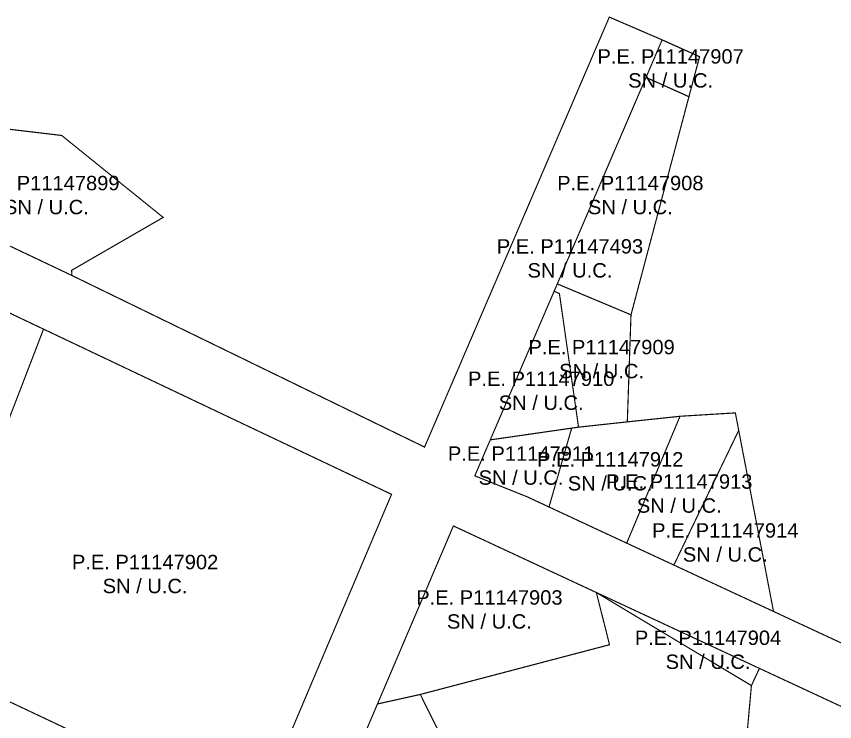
# Model space of a CAD drawing. Header units: metres. Extents: x 561401 to 594056, y 8460144 to 8508504.
# Drawn here: x 587754.4 to 587896.6, y 8498740.7 to 8498863.2 of the extents above; entities that cross this region are included whole.
import ezdxf

# ---------------------------------------------------------------- set-up
doc = ezdxf.new("R2010")
doc.units = ezdxf.units.M
for name, color, linetype in [('1.2. AFECTADOS BASE GRAFICA SUNARP', 150, 'Continuous'), ('1.2. BASE GRAFICA SUNARP', 150, 'Continuous'), ('1.3 ETIQUETA P.E. Y U.C.', 1, 'Continuous')]:
    doc.layers.add(name, color=color, linetype=linetype)
doc.styles.add('Arial', font='arial.ttf', dxfattribs={"height": 1})

msp = doc.modelspace()

# ---------------------------------------------------------------- linework, layer by layer
at = {"layer": '1.2. AFECTADOS BASE GRAFICA SUNARP', "color": 64, "linetype": 'Continuous', "lineweight": -3, "const_width": 0.2}
for points in [[(587907.78, 8498749.69), (587885.99, 8498759.83), (587868.67, 8498767.89), (587860.47, 8498771.7), (587846.97, 8498777.98), (587843.17, 8498779.75), (587834.07, 8498783.39), (587836.76, 8498789.64), (587847.86, 8498815.46), (587848.41, 8498816.74), (587863.83, 8498852.61), (587863.83, 8498852.61), (587866.63, 8498859.13), (587866.63, 8498859.14), (587857.45, 8498863.09), (587825.34, 8498788.39), (587764.05, 8498818.2), (587764.05, 8498818.2), (587740.97, 8498829.15)], [(587748.34, 8498844.18), (587762.27, 8498842.53), (587779.91, 8498828.29), (587779.91, 8498828.29), (587779.91, 8498828.29), (587764, 8498819.1), (587764.05, 8498818.2), (587764.05, 8498818.2), (587764.05, 8498818.2), (587825.34, 8498788.39), (587857.45, 8498863.09), (587866.63, 8498859.14), (587873.14, 8498856.22), (587871.29, 8498849.27), (587870.52, 8498846.38), (587870.41, 8498845.96), (587861.22, 8498811.37), (587860.58, 8498792.77), (587869.74, 8498793.74), (587879.36, 8498794.33), (587879.94, 8498791.29), (587885.99, 8498759.83), (587907.78, 8498749.69)], [(587807.75, 8498721.7), (587817.16, 8498743.76), (587830.35, 8498774.69), (587855.2, 8498763.12), (587883.54, 8498749.94), (587883.54, 8498749.94), (587989.12, 8498700.82)], [(587989.12, 8498700.82), (587883.54, 8498749.94), (587883.53, 8498749.93), (587882.43, 8498747.56), (587882.43, 8498747.56), (587882.15, 8498746.95), (587880.76, 8498731.56)]]:
    msp.add_lwpolyline(points, dxfattribs=at)
msp.add_lwpolyline([(587795.82, 8498724.03), (587737.13, 8498751.73), (587684.98, 8498776.35), (587676.11, 8498780.54), (587700.16, 8498836.86), (587704.65, 8498834.73), (587759.12, 8498808.88), (587819.6, 8498780.18), (587795.82, 8498724.03)], close=True, dxfattribs=at)
at = {"layer": '1.2. BASE GRAFICA SUNARP', "color": 64, "linetype": 'Continuous', "lineweight": -3, "const_width": 0.2}
for points in [[(587871.29, 8498849.26), (587873.13, 8498856.21), (587866.63, 8498859.13), (587863.83, 8498852.61), (587871.29, 8498849.26)], [(587871.29, 8498849.27), (587863.83, 8498852.62), (587848.41, 8498816.74), (587861.22, 8498811.37), (587871.29, 8498849.27)], [(587762.27, 8498842.53), (587748.34, 8498844.18), (587747.84, 8498843.17), (587741.27, 8498829.77), (587740.97, 8498829.15), (587764.05, 8498818.2), (587764, 8498819.1), (587779.91, 8498828.29), (587762.27, 8498842.53)], [(587759.12, 8498808.88), (587704.65, 8498834.73), (587700.44, 8498825.73), (587700.2, 8498825.8), (587684.98, 8498776.35), (587737.13, 8498751.73), (587759.12, 8498808.88)], [(587861.22, 8498811.37), (587848.41, 8498816.74), (587847.86, 8498815.46), (587848.78, 8498815.06), (587852.1, 8498791.85), (587860.58, 8498792.77), (587861.22, 8498811.37)], [(587848.78, 8498815.06), (587847.86, 8498815.46), (587836.76, 8498789.64), (587850.91, 8498791.68), (587852.1, 8498791.85), (587848.78, 8498815.06)], [(587819.6, 8498780.18), (587759.12, 8498808.88), (587737.13, 8498751.73), (587795.82, 8498724.03), (587819.6, 8498780.18)], [(587869.74, 8498793.74), (587860.58, 8498792.77), (587852.1, 8498791.85), (587850.91, 8498791.68), (587846.97, 8498777.98), (587860.47, 8498771.7), (587869.74, 8498793.74)], [(587879.94, 8498791.29), (587879.36, 8498794.33), (587869.74, 8498793.74), (587860.47, 8498771.7), (587868.67, 8498767.89), (587879.94, 8498791.29)], [(587850.91, 8498791.68), (587836.76, 8498789.64), (587834.07, 8498783.39), (587843.17, 8498779.75), (587846.97, 8498777.98), (587850.91, 8498791.68)], [(587879.94, 8498791.29), (587868.67, 8498767.89), (587885.99, 8498759.83), (587879.94, 8498791.29)], [(587855.2, 8498763.12), (587830.35, 8498774.69), (587817.16, 8498743.76), (587824.6, 8498745.41), (587857.49, 8498754.05), (587855.2, 8498763.12)], [(587855.2, 8498763.12), (587882.15, 8498746.95), (587883.54, 8498749.94), (587855.2, 8498763.12)], [(587882.15, 8498746.95), (587855.2, 8498763.12), (587857.49, 8498754.05), (587824.6, 8498745.41), (587836.57, 8498721.3), (587836.95, 8498714.96), (587823.72, 8498710.48), (587825.57, 8498709.62), (587880.24, 8498725.84), (587882.15, 8498746.95)], [(587824.6, 8498745.41), (587817.16, 8498743.76), (587807.75, 8498721.7), (587808.5, 8498717.49), (587823.72, 8498710.48), (587836.95, 8498714.96), (587836.57, 8498721.3), (587824.6, 8498745.41)]]:
    msp.add_lwpolyline(points, close=True, dxfattribs=at)

# ---------------------------------------------------------------- texts
at = {"layer": '1.3 ETIQUETA P.E. Y U.C.', "color": 1, "char_height": 2.5, "attachment_point": 5, "style": 'Arial'}
for s, insert in [('P.E. P11147907\\PSN / U.C.', (587868.11, 8498854.16)), ('P.E. P11147899\\PSN / U.C.', (587759.61, 8498832.16)), ('P.E. P11147908\\PSN / U.C.', (587861.11, 8498832.16)), ('P.E. P11147493\\PSN / U.C.', (587850.61, 8498821.16)), ('P.E. P11147909\\PSN / U.C.', (587856.11, 8498803.66)), ('P.E. P11147910\\PSN / U.C.', (587845.61, 8498798.16)), ('P.E. P11147911\\PSN / U.C.', (587842.11, 8498785.16)), ('P.E. P11147912\\PSN / U.C.', (587857.61, 8498784.16)), ('P.E. P11147913\\PSN / U.C.', (587869.61, 8498780.3)), ('P.E. P11147914\\PSN / U.C.', (587877.61, 8498771.8)), ('P.E. P11147902\\PSN / U.C.', (587776.77, 8498766.32)), ('P.E. P11147903\\PSN / U.C.', (587836.61, 8498760.16)), ('P.E. P11147904\\PSN / U.C.', (587874.61, 8498753.16))]:
    msp.add_mtext(s, dxfattribs=dict(at, insert=insert))

doc.saveas('drawing.dxf')
